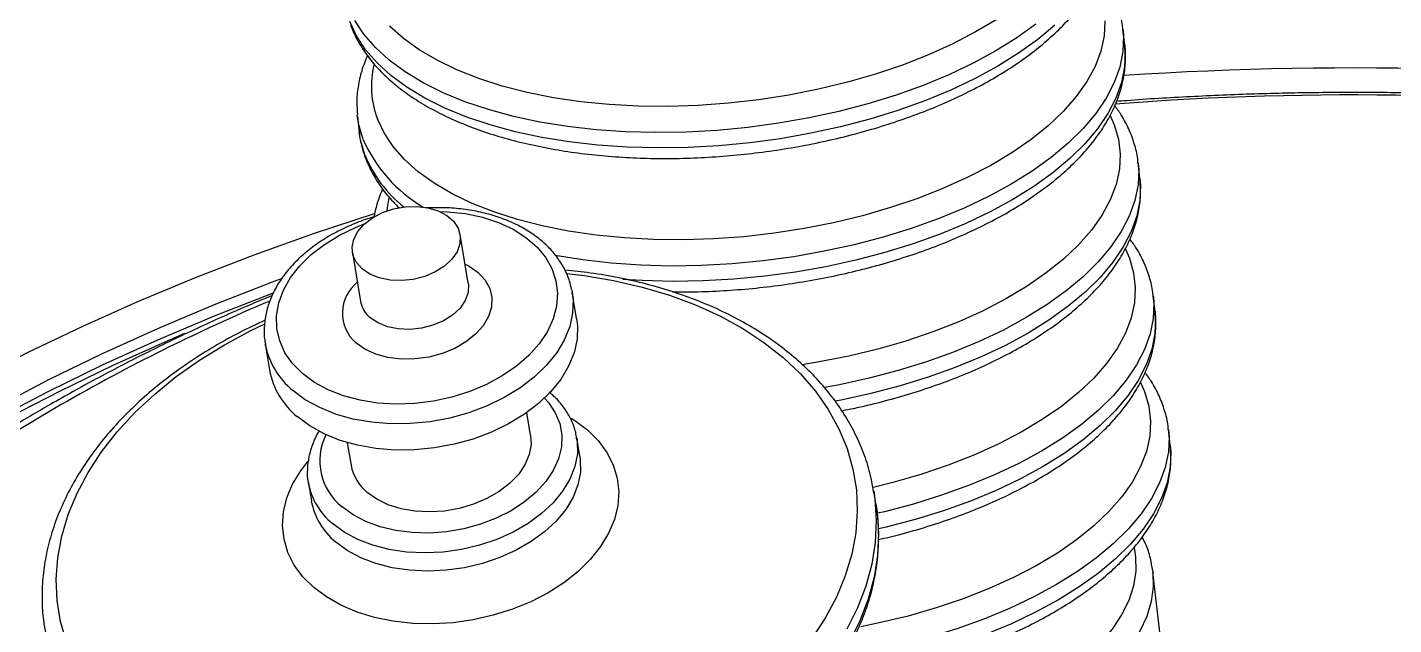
# Model space of a CAD drawing. Header units: millimetres. Extents: x 0 to 6631, y 0 to 4689.
# Drawn here: x 4300.9 to 4495.5, y 2312.9 to 2398 of the extents above; entities that cross this region are included whole.
import ezdxf

# ---------------------------------------------------------------- set-up
doc = ezdxf.new("R2010")
doc.units = ezdxf.units.MM
doc.header["$LTSCALE"] = 13
doc.layers.add('几何体', color=7, linetype='Continuous')

msp = doc.modelspace()

# ---------------------------------------------------------------- linework, layer by layer
at = {"layer": '几何体'}
for p, q in [((4457.22, 2395.48), (4456.97, 2397.67)), ((4456.97, 2397.67), (4456.98, 2397.59)), ((4457.22, 2395.48), (4457.23, 2395.4)), ((4347.95, 2385.28), (4347.92, 2385.53)), ((4347.95, 2385.28), (4348.19, 2383.09)), ((4459.38, 2376.49), (4459.13, 2378.68)), ((4459.13, 2378.68), (4459.14, 2378.6)), ((4459.38, 2376.49), (4459.39, 2376.41)), ((4363.73, 2361.53), (4362.57, 2368.48)), ((4347.22, 2365.91), (4348.38, 2358.96)), ((4378.47, 2360.62), (4378.54, 2360.25)), ((4379.16, 2356.51), (4378.54, 2360.25)), ((4461.54, 2357.5), (4461.29, 2359.69)), ((4461.29, 2359.69), (4461.3, 2359.6)), ((4461.54, 2357.5), (4461.55, 2357.41)), ((4334.8, 2352.92), (4335.43, 2349.19)), ((4334.83, 2352.78), (4334.8, 2352.92)), ((4372.61, 2339.93), (4372.07, 2343.13)), ((4379.61, 2336.94), (4379.18, 2339.53)), ((4379.18, 2339.53), (4379.22, 2339.28)), ((4463.7, 2338.51), (4463.45, 2340.7)), ((4463.45, 2340.7), (4463.46, 2340.61)), ((4346.49, 2338.84), (4347.03, 2335.65)), ((4463.7, 2338.51), (4463.71, 2338.42)), ((4340.95, 2333.13), (4340.93, 2333.25)), ((4340.95, 2333.13), (4341.38, 2330.54)), ((4421.79, 2330.13), (4421.47, 2331.99)), ((4421.47, 2331.99), (4421.52, 2331.69)), ((4421.79, 2330.13), (4421.83, 2329.83)), ((4461.22, 2320.59), (4461.24, 2320.43)), ((4462.87, 2306.09), (4461.24, 2320.43))]:
    msp.add_line(p, q, dxfattribs=at)
at = {"layer": '几何体', "flags": 128}
for points in [[(4447.25, 2398.26), (4444.83, 2396.24), (4442.11, 2394.29), (4439.13, 2392.43), (4435.9, 2390.67), (4432.43, 2389.03), (4428.76, 2387.51), (4424.91, 2386.13), (4420.9, 2384.89), (4416.76, 2383.8), (4412.51, 2382.88), (4408.18, 2382.11), (4403.81, 2381.52), (4399.41, 2381.1), (4395.02, 2380.85), (4390.67, 2380.79), (4386.38, 2380.9), (4382.19, 2381.19), (4378.11, 2381.65), (4374.18, 2382.29), (4370.41, 2383.1), (4366.85, 2384.07), (4363.5, 2385.19), (4360.39, 2386.47), (4357.55, 2387.89), (4354.98, 2389.44), (4352.71, 2391.11), (4350.75, 2392.89), (4349.11, 2394.78), (4347.8, 2396.75), (4346.84, 2398.79)], [(4444.58, 2398.43), (4441.86, 2396.48), (4438.88, 2394.62), (4435.65, 2392.86), (4432.18, 2391.22), (4428.51, 2389.7), (4424.66, 2388.32), (4420.65, 2387.08), (4416.51, 2386), (4412.26, 2385.07), (4407.93, 2384.3), (4403.56, 2383.71), (4399.16, 2383.29), (4394.77, 2383.04), (4390.42, 2382.98), (4386.13, 2383.09), (4381.94, 2383.38), (4377.86, 2383.84), (4373.93, 2384.48), (4370.16, 2385.29), (4366.6, 2386.26), (4363.25, 2387.38), (4360.14, 2388.66), (4357.3, 2390.08), (4354.73, 2391.63), (4352.46, 2393.3), (4350.5, 2395.08), (4348.86, 2396.97), (4347.55, 2398.94)], [(4454.4, 2398.9), (4454.29, 2396.75), (4453.82, 2394.58), (4453, 2392.4), (4451.83, 2390.24), (4450.32, 2388.1), (4448.49, 2386.01), (4446.33, 2383.96), (4443.88, 2381.99), (4441.14, 2380.1), (4438.13, 2378.3), (4434.88, 2376.62), (4431.41, 2375.05), (4427.73, 2373.6), (4423.88, 2372.3), (4419.88, 2371.15), (4415.76, 2370.15), (4411.55, 2369.32), (4407.28, 2368.66), (4402.97, 2368.16), (4398.65, 2367.85), (4394.36, 2367.71), (4390.12, 2367.75), (4385.96, 2367.98), (4381.92, 2368.38), (4378.01, 2368.95), (4374.27, 2369.7), (4370.72, 2370.61), (4367.38, 2371.68), (4364.28, 2372.91), (4361.44, 2374.28), (4358.88, 2375.78), (4356.61, 2377.41), (4354.66, 2379.15), (4353.03, 2380.99), (4351.73, 2382.93), (4350.78, 2384.93), (4350.78, 2384.93)], [(4438.98, 2399.09), (4435.97, 2397.3), (4432.72, 2395.61), (4429.25, 2394.04), (4425.57, 2392.6), (4421.72, 2391.3), (4417.72, 2390.14), (4413.61, 2389.15), (4409.39, 2388.31), (4405.12, 2387.65), (4400.81, 2387.16), (4396.49, 2386.84), (4392.2, 2386.7), (4387.96, 2386.75), (4383.8, 2386.97), (4379.76, 2387.37), (4375.85, 2387.94), (4372.11, 2388.69), (4368.56, 2389.6), (4365.22, 2390.68), (4362.12, 2391.9), (4359.28, 2393.27), (4356.72, 2394.77), (4354.45, 2396.4), (4352.5, 2398.14)], [(4456.98, 2397.59), (4457.05, 2396.7), (4456.96, 2394.51), (4456.51, 2392.3), (4455.71, 2390.09), (4454.57, 2387.88), (4453.1, 2385.7), (4451.29, 2383.56), (4449.16, 2381.46), (4446.74, 2379.44), (4444.02, 2377.49), (4441.04, 2375.63), (4437.81, 2373.87), (4434.34, 2372.23), (4430.67, 2370.71), (4426.82, 2369.33), (4422.81, 2368.09), (4418.67, 2367), (4414.42, 2366.08), (4410.09, 2365.31), (4405.72, 2364.72), (4401.32, 2364.3), (4396.93, 2364.05), (4392.58, 2363.99), (4388.29, 2364.1), (4384.1, 2364.39), (4380.02, 2364.85), (4376.09, 2365.49), (4376.04, 2365.5)], [(4457.23, 2395.4), (4457.3, 2394.51), (4457.2, 2392.32), (4456.76, 2390.11), (4455.96, 2387.9), (4454.82, 2385.69), (4453.34, 2383.51), (4451.54, 2381.37), (4449.41, 2379.27), (4446.99, 2377.25), (4444.27, 2375.3), (4441.29, 2373.44), (4438.06, 2371.68), (4434.59, 2370.04), (4430.92, 2368.52), (4427.07, 2367.14), (4423.06, 2365.9), (4418.92, 2364.81), (4414.67, 2363.88), (4410.34, 2363.12), (4405.97, 2362.53), (4401.57, 2362.11), (4397.18, 2361.86), (4392.83, 2361.8), (4388.54, 2361.91), (4385.74, 2362.08)], [(4348.75, 2381.99), (4348.13, 2384.1), (4347.95, 2385.28)], [(4455.15, 2385.39), (4455.72, 2384.09), (4456.32, 2382.02), (4456.56, 2379.9), (4456.45, 2377.75), (4455.98, 2375.58), (4455.16, 2373.41), (4453.99, 2371.25), (4452.48, 2369.11), (4450.65, 2367.01), (4448.49, 2364.97), (4446.04, 2363), (4443.3, 2361.11), (4440.29, 2359.31), (4437.04, 2357.62), (4433.57, 2356.05), (4429.89, 2354.61), (4426.04, 2353.31), (4422.04, 2352.16), (4417.92, 2351.16), (4413.71, 2350.33), (4411.28, 2349.93)], [(4349, 2379.8), (4348.38, 2381.91), (4348.19, 2383.09)], [(4459.14, 2378.6), (4459.21, 2377.71), (4459.11, 2375.52), (4458.67, 2373.31), (4457.87, 2371.09), (4456.73, 2368.89), (4455.25, 2366.71), (4453.45, 2364.56), (4451.32, 2362.47), (4448.9, 2360.44), (4446.18, 2358.49), (4443.2, 2356.64), (4439.97, 2354.88), (4436.5, 2353.24), (4432.83, 2351.72), (4428.98, 2350.34), (4424.97, 2349.1), (4420.83, 2348.01), (4416.58, 2347.08), (4414.4, 2346.68)], [(4459.39, 2376.41), (4459.46, 2375.51), (4459.36, 2373.33), (4458.92, 2371.12), (4458.12, 2368.9), (4456.98, 2366.7), (4455.5, 2364.52), (4453.7, 2362.37), (4451.57, 2360.28), (4449.15, 2358.25), (4446.43, 2356.3), (4443.45, 2354.44), (4440.22, 2352.69), (4436.75, 2351.05), (4433.08, 2349.53), (4429.23, 2348.15), (4425.22, 2346.91), (4421.08, 2345.82), (4416.83, 2344.89), (4415.98, 2344.73)], [(4348.6, 2363.57), (4347.79, 2364.49), (4347.3, 2365.53), (4347.18, 2366.65), (4347.41, 2367.79), (4347.99, 2368.91), (4348.9, 2369.94), (4350.08, 2370.85), (4351.49, 2371.59), (4353.06, 2372.12), (4354.72, 2372.42), (4356.38, 2372.47), (4357.98, 2372.28), (4359.43, 2371.85), (4360.66, 2371.2), (4361.63, 2370.37), (4362.29, 2369.38), (4362.59, 2368.3), (4362.54, 2367.16), (4362.13, 2366.02), (4361.38, 2364.94), (4360.33, 2363.96), (4359.02, 2363.14), (4357.53, 2362.5), (4355.9, 2362.08), (4354.23, 2361.91), (4352.6, 2361.97), (4351.06, 2362.29), (4349.71, 2362.83), (4348.6, 2363.57)], [(4352.16, 2371.84), (4352.21, 2372.28), (4352.47, 2373.67)], [(4350.31, 2371.43), (4341.76, 2368.6), (4333.19, 2365.54), (4324.82, 2362.3), (4316.64, 2358.9), (4308.68, 2355.33), (4300.93, 2351.61), (4293.42, 2347.73)], [(4359.64, 2371.76), (4360.74, 2371.72), (4363.3, 2371.44), (4365.75, 2370.93), (4368.03, 2370.19), (4370.1, 2369.23), (4371.93, 2368.07), (4373.48, 2366.73), (4374.72, 2365.24), (4375.64, 2363.62), (4376.22, 2361.9), (4376.44, 2360.11), (4376.31, 2358.28), (4375.82, 2356.45), (4374.99, 2354.65), (4373.82, 2352.91), (4372.35, 2351.26), (4370.59, 2349.73), (4368.57, 2348.35), (4366.34, 2347.14), (4363.94, 2346.13), (4361.4, 2345.33), (4358.77, 2344.76), (4356.1, 2344.42), (4353.43, 2344.33), (4350.82, 2344.48), (4348.31, 2344.88), (4345.94, 2345.51), (4343.76, 2346.36), (4341.81, 2347.42), (4340.11, 2348.67), (4340.11, 2348.67)], [(4340.11, 2348.67), (4338.71, 2350.09), (4337.62, 2351.65), (4336.87, 2353.33), (4336.47, 2355.09), (4336.43, 2356.9), (4336.74, 2358.73), (4337.4, 2360.55), (4338.4, 2362.33), (4339.73, 2364.02), (4341.35, 2365.62), (4343.24, 2367.07), (4345.37, 2368.37), (4347.69, 2369.48), (4348.92, 2369.97)], [(4457.31, 2366.4), (4457.88, 2365.1), (4458.48, 2363.03), (4458.72, 2360.91), (4458.61, 2358.76), (4458.14, 2356.59), (4457.32, 2354.42), (4456.15, 2352.26), (4454.64, 2350.12), (4452.81, 2348.02), (4450.65, 2345.98), (4448.2, 2344.01), (4445.46, 2342.12), (4442.45, 2340.32), (4439.2, 2338.63), (4435.73, 2337.06), (4432.05, 2335.62), (4428.2, 2334.32), (4424.2, 2333.17), (4421.37, 2332.46)], [(4363.28, 2364.25), (4363.85, 2363.95), (4365.14, 2363.05), (4366.13, 2361.99), (4366.79, 2360.78), (4367.1, 2359.49), (4367.04, 2358.14), (4366.62, 2356.8), (4365.86, 2355.49), (4364.77, 2354.27), (4363.4, 2353.18), (4361.79, 2352.26), (4360, 2351.53), (4358.09, 2351.03), (4356.12, 2350.76), (4354.16, 2350.74), (4352.28, 2350.98), (4350.54, 2351.45), (4349, 2352.14), (4347.71, 2353.04)], [(4377.75, 2362.93), (4380.24, 2362.63), (4384.43, 2361.93), (4388.48, 2361), (4392.37, 2359.84), (4396.07, 2358.47), (4399.56, 2356.88), (4402.82, 2355.09), (4405.82, 2353.11), (4408.56, 2350.96), (4411.02, 2348.64), (4413.17, 2346.16), (4415, 2343.56), (4416.51, 2340.83), (4417.68, 2338), (4418.51, 2335.09), (4419, 2332.11), (4419.13, 2329.08), (4418.91, 2326.03), (4418.34, 2322.96), (4417.42, 2319.9), (4416.16, 2316.86), (4414.57, 2313.87), (4412.66, 2310.95)], [(4337.06, 2362.17), (4335.81, 2361.7), (4327.53, 2358.46), (4319.45, 2355.06), (4311.59, 2351.49), (4303.95, 2347.77), (4296.54, 2343.89)], [(4363.73, 2361.53), (4363.76, 2361.35), (4363.7, 2360.21), (4363.29, 2359.07), (4362.55, 2357.99), (4361.49, 2357.01), (4360.19, 2356.19), (4358.69, 2355.55), (4357.07, 2355.14), (4355.4, 2354.96), (4353.76, 2355.03), (4352.23, 2355.34), (4350.88, 2355.88), (4349.77, 2356.63)], [(4335.89, 2360.1), (4335.81, 2360.07), (4327.53, 2356.83), (4319.45, 2353.43), (4311.59, 2349.86), (4303.95, 2346.14), (4296.54, 2342.26)], [(4378.54, 2360.25), (4378.65, 2359.21), (4378.59, 2357.29), (4378.17, 2355.36), (4377.39, 2353.45), (4376.27, 2351.59), (4374.83, 2349.81), (4373.1, 2348.15), (4371.09, 2346.62), (4368.85, 2345.25), (4366.4, 2344.08), (4363.8, 2343.1), (4361.08, 2342.35), (4358.29, 2341.83), (4355.47, 2341.56), (4352.67, 2341.53), (4349.93, 2341.75), (4347.31, 2342.21), (4344.84, 2342.91), (4342.57, 2343.83), (4340.52, 2344.96), (4338.74, 2346.28)], [(4461.3, 2359.6), (4461.37, 2358.71), (4461.27, 2356.53), (4460.83, 2354.32), (4460.03, 2352.1), (4458.89, 2349.9), (4457.41, 2347.72), (4455.61, 2345.57), (4453.48, 2343.48), (4451.06, 2341.45), (4448.34, 2339.5), (4445.36, 2337.64), (4442.13, 2335.89), (4438.66, 2334.25), (4434.99, 2332.73), (4431.14, 2331.35), (4427.13, 2330.11), (4422.99, 2329.02), (4421.99, 2328.79)], [(4379.16, 2356.51), (4379.28, 2355.48), (4379.22, 2353.56), (4378.79, 2351.62), (4378.02, 2349.71), (4376.9, 2347.85), (4375.46, 2346.08), (4373.72, 2344.41), (4371.72, 2342.88), (4369.47, 2341.52), (4367.03, 2340.34), (4364.43, 2339.36), (4361.71, 2338.61), (4358.91, 2338.09), (4356.09, 2337.82), (4353.29, 2337.79), (4350.56, 2338.01), (4347.94, 2338.47), (4345.47, 2339.17), (4343.19, 2340.09), (4341.15, 2341.22), (4339.37, 2342.55)], [(4461.55, 2357.41), (4461.62, 2356.52), (4461.52, 2354.33), (4461.08, 2352.13), (4460.28, 2349.91), (4459.14, 2347.71), (4457.66, 2345.53), (4455.86, 2343.38), (4453.73, 2341.29), (4451.31, 2339.26), (4448.59, 2337.31), (4445.61, 2335.45), (4442.37, 2333.7), (4438.91, 2332.05), (4435.24, 2330.54), (4431.39, 2329.15), (4427.38, 2327.92), (4423.24, 2326.83), (4422.15, 2326.57)], [(4315.61, 2297.54), (4313.15, 2299.86), (4311, 2302.33), (4309.17, 2304.94), (4307.66, 2307.66), (4306.49, 2310.49), (4305.66, 2313.41), (4305.17, 2316.39), (4305.04, 2319.41), (4305.26, 2322.47), (4305.83, 2325.54), (4306.75, 2328.6), (4308.01, 2331.64), (4309.6, 2334.62), (4311.51, 2337.55), (4313.74, 2340.39), (4316.26, 2343.13), (4319.07, 2345.76), (4322.14, 2348.25), (4325.46, 2350.6), (4329.01, 2352.78), (4332.76, 2354.79), (4334.66, 2355.71)], [(4323.31, 2354.37), (4320.95, 2353.36), (4313.11, 2349.83), (4305.49, 2346.15), (4298.1, 2342.31)], [(4459.47, 2347.41), (4460.04, 2346.11), (4460.64, 2344.04), (4460.88, 2341.92), (4460.77, 2339.77), (4460.3, 2337.6), (4459.48, 2335.43), (4458.31, 2333.26), (4456.8, 2331.13), (4454.97, 2329.03), (4452.81, 2326.99), (4450.36, 2325.01), (4447.62, 2323.12), (4444.61, 2321.33), (4441.36, 2319.64), (4437.89, 2318.07), (4434.21, 2316.63), (4430.36, 2315.33), (4426.36, 2314.17), (4422.24, 2313.18), (4419.64, 2312.64)], [(4374.59, 2345.19), (4375.16, 2344.56), (4376.12, 2343.11), (4376.76, 2341.56), (4377.05, 2339.92), (4376.99, 2338.25), (4376.58, 2336.56), (4375.83, 2334.9), (4374.76, 2333.3), (4373.38, 2331.79), (4371.72, 2330.4), (4369.82, 2329.16), (4367.72, 2328.1), (4365.46, 2327.24), (4363.08, 2326.59), (4360.63, 2326.16), (4358.17, 2325.98), (4355.74, 2326.04), (4353.4, 2326.33), (4351.18, 2326.86), (4349.15, 2327.61), (4347.33, 2328.57), (4345.76, 2329.71)], [(4305.74, 2344.27), (4299.09, 2340.29)], [(4378.39, 2342.34), (4378.9, 2342.02), (4380.72, 2340.66), (4382.25, 2339.13), (4383.47, 2337.46), (4384.37, 2335.68), (4384.94, 2333.81), (4385.15, 2331.87), (4385.02, 2329.9), (4384.54, 2327.92), (4383.72, 2325.96), (4382.57, 2324.05), (4381.11, 2322.23), (4379.36, 2320.5), (4377.35, 2318.91), (4375.1, 2317.47), (4372.64, 2316.21), (4370.02, 2315.14), (4367.28, 2314.28), (4364.44, 2313.63), (4361.56, 2313.22), (4358.67, 2313.05), (4355.82, 2313.12), (4353.05, 2313.42), (4350.39, 2313.96), (4347.9, 2314.72), (4345.6, 2315.7), (4343.52, 2316.88), (4341.71, 2318.24), (4341.71, 2318.24)], [(4379.22, 2339.28), (4379.25, 2339.03), (4379.26, 2337.24), (4378.91, 2335.45), (4378.21, 2333.66), (4377.17, 2331.93), (4375.82, 2330.28), (4374.17, 2328.74), (4372.26, 2327.35), (4370.12, 2326.12), (4367.79, 2325.08), (4365.32, 2324.25), (4362.75, 2323.64), (4360.14, 2323.28), (4357.52, 2323.15), (4354.94, 2323.27), (4352.47, 2323.64), (4350.13, 2324.24), (4347.98, 2325.06), (4346.05, 2326.1), (4344.39, 2327.32)], [(4372.61, 2339.93), (4372.67, 2338.59), (4372.41, 2337.14), (4371.8, 2335.7), (4370.86, 2334.32), (4369.62, 2333.03), (4368.12, 2331.88), (4366.39, 2330.88), (4364.48, 2330.07), (4362.44, 2329.48), (4360.33, 2329.11), (4358.21, 2328.98), (4356.13, 2329.08), (4354.15, 2329.43), (4352.32, 2330), (4350.7, 2330.79), (4349.33, 2331.77)], [(4463.46, 2340.61), (4463.53, 2339.72), (4463.43, 2337.53), (4462.99, 2335.32), (4462.19, 2333.11), (4461.05, 2330.91), (4459.57, 2328.72), (4457.77, 2326.58), (4455.64, 2324.49), (4453.22, 2322.46), (4450.5, 2320.51), (4447.52, 2318.65), (4444.29, 2316.9), (4440.82, 2315.25), (4437.15, 2313.74), (4433.3, 2312.35), (4429.29, 2311.11), (4425.15, 2310.03), (4420.9, 2309.1), (4419.92, 2308.91)], [(4463.71, 2338.42), (4463.77, 2337.53), (4463.68, 2335.34), (4463.24, 2333.13), (4462.44, 2330.92), (4461.3, 2328.71), (4459.82, 2326.53), (4458.02, 2324.39), (4455.89, 2322.3), (4453.47, 2320.27), (4450.75, 2318.32), (4447.77, 2316.46), (4444.53, 2314.7), (4441.07, 2313.06), (4437.4, 2311.55), (4433.55, 2310.16), (4429.54, 2308.92), (4425.4, 2307.84), (4421.15, 2306.91), (4419.83, 2306.66)], [(4341.71, 2318.24), (4340.18, 2319.76), (4338.95, 2321.43), (4338.05, 2323.21), (4337.49, 2325.09), (4337.28, 2327.03), (4337.41, 2329), (4337.89, 2330.98), (4338.71, 2332.94), (4339.86, 2334.84), (4340.88, 2336.17)], [(4379.61, 2336.94), (4379.68, 2336.44), (4379.69, 2334.65), (4379.34, 2332.86), (4378.65, 2331.07), (4377.61, 2329.34), (4376.25, 2327.69), (4374.6, 2326.15), (4372.69, 2324.76), (4370.55, 2323.53), (4368.23, 2322.49), (4365.76, 2321.66), (4363.19, 2321.05), (4360.57, 2320.69), (4357.95, 2320.56), (4355.38, 2320.68), (4352.9, 2321.05), (4350.56, 2321.65), (4348.41, 2322.47), (4346.49, 2323.51), (4344.82, 2324.73)], [(4421.52, 2331.69), (4421.64, 2330.82), (4421.84, 2327.75), (4421.69, 2324.65), (4421.2, 2321.54), (4420.36, 2318.42), (4419.17, 2315.33), (4417.66, 2312.28)], [(4421.83, 2329.83), (4421.95, 2328.97), (4422.15, 2325.9), (4422, 2322.8), (4421.51, 2319.68), (4420.67, 2316.57), (4419.48, 2313.47), (4417.97, 2310.42)], [(4458.55, 2323.87), (4458.76, 2322.58), (4458.8, 2320.54), (4458.48, 2318.47), (4457.8, 2316.4), (4456.78, 2314.33), (4455.43, 2312.28), (4453.74, 2310.27), (4451.73, 2308.31), (4449.42, 2306.41), (4446.83, 2304.6), (4443.97, 2302.88), (4440.87, 2301.27), (4437.54, 2299.77), (4434.02, 2298.4), (4430.32, 2297.18), (4426.48, 2296.1), (4422.53, 2295.18), (4422.51, 2295.17)], [(4461.24, 2320.43), (4461.24, 2320.41), (4461.29, 2318.33), (4461, 2316.23), (4460.35, 2314.12), (4459.36, 2312.01), (4458.03, 2309.92), (4456.37, 2307.86), (4454.4, 2305.85), (4452.12, 2303.91), (4449.56, 2302.04), (4446.72, 2300.26), (4443.64, 2298.58), (4440.33, 2297.01), (4436.81, 2295.57), (4433.12, 2294.26), (4429.27, 2293.1), (4425.29, 2292.09), (4422.58, 2291.5)]]:
    msp.add_lwpolyline(points, dxfattribs=at)
at = {"layer": '几何体'}
for centre, radius, start, end in [((4362.93, 2389.55), 13, 166.1418, 200.82), ((4489.98, 1895.03), 497.15, 82.7182, 93.7955), ((4489.98, 1939.94), 448.4, 83.4742, 94.3632), ((4368.15, 2390.62), 21.23, 203.9877, 239.128), ((4366.13, 2386.84), 18.52, 202.3236, 231.2302), ((4351.47, 2357.27), 5.66, 128.7831, 228.3766), ((4442.57, 2105.89), 274.85, 112.9627, 119.8562), ((4352.21, 2359.65), 3.89, 190.2986, 231.0646), ((4345.89, 2355.02), 11.29, 191.4356, 230.6998), ((4346.5, 2351.27), 11.27, 190.6422, 230.721), ((4350.99, 2336.29), 8.41, 154.0026, 231.5056), ((4353.41, 2336.81), 6.48, 190.305, 231.0582), ((4350.59, 2334.93), 9.81, 190.5614, 230.8018), ((4351.02, 2332.34), 9.81, 190.4252, 230.8055)]:
    msp.add_arc(centre, radius, start, end, dxfattribs=at)
for points, knots in [([(4346.97, 2398.25), (4347.13, 2397.84), (4347.59, 2396.73), (4348.57, 2394.99), (4349.99, 2393.04), (4351.71, 2391.19), (4353.72, 2389.43), (4356.01, 2387.79), (4358.57, 2386.27), (4361.37, 2384.88), (4364.41, 2383.64), (4367.64, 2382.54), (4371.06, 2381.6), (4374.65, 2380.82), (4378.37, 2380.19), (4382.23, 2379.72), (4386.18, 2379.42), (4390.21, 2379.28), (4394.29, 2379.3), (4398.42, 2379.48), (4402.55, 2379.82), (4406.67, 2380.32), (4410.76, 2380.98), (4414.79, 2381.79), (4418.74, 2382.75), (4422.59, 2383.85), (4426.31, 2385.09), (4429.9, 2386.46), (4433.31, 2387.95), (4436.55, 2389.57), (4439.59, 2391.3), (4442.4, 2393.13), (4444.99, 2395.07), (4447.32, 2397.09), (4449.38, 2399.2), (4451.15, 2401.39), (4452.62, 2403.63), (4453.76, 2405.92), (4454.58, 2408.22), (4455.06, 2410.52), (4455.22, 2412.58), (4455.09, 2413.85), (4455.04, 2414.37)], [0, 0, 0, 0, 0.01389, 0.038005, 0.062383, 0.087183, 0.112382, 0.137896, 0.163616, 0.189441, 0.215296, 0.241127, 0.266916, 0.292659, 0.318354, 0.344007, 0.369625, 0.395212, 0.420777, 0.446326, 0.471864, 0.4974, 0.522937, 0.548481, 0.574038, 0.599614, 0.625217, 0.650854, 0.676532, 0.702259, 0.728041, 0.753883, 0.779784, 0.805737, 0.831715, 0.857648, 0.883445, 0.908986, 0.93415, 0.958859, 0.983127, 1, 1, 1, 1]), ([(4456.95, 2397.57), (4456.94, 2397.79), (4456.88, 2398.74), (4456.45, 2400.4), (4455.67, 2402.51), (4454.73, 2404.31), (4453.95, 2405.36), (4453.64, 2405.78)], [0, 0, 0, 0, 0.0747566, 0.3265054, 0.5783478, 0.8322269, 1, 1, 1, 1]), ([(4349.37, 2393.98), (4349.07, 2393.25), (4348.48, 2391.76), (4347.99, 2389.49), (4347.79, 2387.41), (4347.9, 2386.12), (4347.95, 2385.57)], [0, 0, 0, 0, 0.265686, 0.538545, 0.806465, 1, 1, 1, 1]), ([(4392.8, 2360.31), (4394.02, 2360.31), (4396.59, 2360.3), (4400.58, 2360.49), (4404.71, 2360.83), (4408.83, 2361.33), (4412.92, 2361.99), (4416.95, 2362.8), (4420.9, 2363.76), (4424.75, 2364.86), (4428.47, 2366.09), (4432.06, 2367.46), (4435.47, 2368.96), (4438.71, 2370.57), (4441.75, 2372.3), (4444.56, 2374.14), (4447.15, 2376.07), (4449.48, 2378.1), (4451.54, 2380.21), (4453.31, 2382.4), (4454.78, 2384.64), (4455.92, 2386.93), (4456.74, 2389.23), (4457.22, 2391.53), (4457.38, 2393.59), (4457.25, 2394.86), (4457.2, 2395.38)], [0, 0, 0, 0, 0.038076, 0.080505, 0.122917, 0.165324, 0.207734, 0.250155, 0.292598, 0.335073, 0.377593, 0.420168, 0.462812, 0.505536, 0.548353, 0.591269, 0.634285, 0.677385, 0.720526, 0.763593, 0.806436, 0.848852, 0.890641, 0.931677, 0.971979, 1, 1, 1, 1]), ([(4542.05, 2385.66), (4541.17, 2385.77), (4537.32, 2386.24), (4530.42, 2386.9), (4521.36, 2387.64), (4512.26, 2388.17), (4503.13, 2388.53), (4493.99, 2388.7), (4484.84, 2388.69), (4475.7, 2388.5), (4466.58, 2388.1), (4460.02, 2387.73), (4456.52, 2387.44), (4456.04, 2387.4)], [0, 0, 0, 0, 0.030876, 0.136689, 0.242495, 0.348294, 0.454089, 0.559882, 0.665674, 0.771466, 0.87726, 0.983057, 1, 1, 1, 1]), ([(4459.11, 2378.58), (4459.1, 2378.8), (4459.04, 2379.75), (4458.61, 2381.41), (4457.83, 2383.51), (4456.88, 2385.33), (4456.09, 2386.4), (4455.76, 2386.84)], [0, 0, 0, 0, 0.074278, 0.324414, 0.574643, 0.826896, 1, 1, 1, 1]), ([(4348.2, 2383.38), (4348.2, 2383.18), (4348.25, 2382.25), (4348.58, 2380.86), (4349.09, 2379.29), (4349.75, 2377.74), (4350.73, 2376), (4352.14, 2374.05), (4353.3, 2372.85), (4353.89, 2372.25)], [0, 0, 0, 0, 0.048361, 0.228092, 0.343404, 0.44832, 0.630482, 0.814623, 1, 1, 1, 1]), ([(4416.89, 2343.39), (4417.63, 2343.53), (4419.71, 2343.94), (4423.06, 2344.77), (4426.91, 2345.86), (4430.63, 2347.1), (4434.22, 2348.47), (4437.63, 2349.97), (4440.87, 2351.58), (4443.91, 2353.31), (4446.72, 2355.15), (4449.31, 2357.08), (4451.64, 2359.11), (4453.7, 2361.22), (4455.47, 2363.4), (4456.94, 2365.65), (4458.08, 2367.93), (4458.9, 2370.24), (4459.38, 2372.54), (4459.54, 2374.6), (4459.41, 2375.87), (4459.36, 2376.39)], [0, 0, 0, 0, 0.029987, 0.084891, 0.139838, 0.194842, 0.249919, 0.305083, 0.360353, 0.415741, 0.471258, 0.526904, 0.582659, 0.638467, 0.69418, 0.749601, 0.804472, 0.858532, 0.911616, 0.963751, 1, 1, 1, 1]), ([(4351.53, 2374.99), (4351.23, 2374.25), (4350.68, 2372.91), (4350.41, 2371.54), (4350.29, 2370.91)], [0, 0, 0, 0, 0.544674, 1, 1, 1, 1]), ([(4378.42, 2360.66), (4378.34, 2361.05), (4378.14, 2362.04), (4377.47, 2363.57), (4376.46, 2365.2), (4375.17, 2366.71), (4373.61, 2368.08), (4371.81, 2369.28), (4369.78, 2370.31), (4367.57, 2371.13), (4365.19, 2371.75), (4362.7, 2372.14), (4360.19, 2372.33), (4358.51, 2372.27), (4357.71, 2372.25)], [0, 0, 0, 0, 0.05323, 0.137049, 0.221141, 0.305992, 0.391838, 0.478651, 0.566211, 0.654241, 0.742498, 0.830802, 0.919073, 1, 1, 1, 1]), ([(4350.3, 2370.96), (4350.1, 2370.91), (4349.05, 2370.63), (4347.24, 2369.92), (4344.91, 2368.84), (4342.75, 2367.57), (4340.78, 2366.14), (4339.05, 2364.55), (4337.56, 2362.85), (4336.35, 2361.04), (4335.45, 2359.16), (4334.87, 2357.23), (4334.63, 2355.31), (4334.63, 2353.81), (4334.82, 2352.99), (4334.87, 2352.77)], [0, 0, 0, 0, 0.020307, 0.107221, 0.194247, 0.281416, 0.368738, 0.45618, 0.543606, 0.630789, 0.717412, 0.803135, 0.887732, 0.971237, 1, 1, 1, 1]), ([(4461.27, 2359.59), (4461.26, 2359.8), (4461.2, 2360.76), (4460.77, 2362.42), (4459.99, 2364.52), (4459.05, 2366.33), (4458.27, 2367.38), (4457.96, 2367.8)], [0, 0, 0, 0, 0.074757, 0.326505, 0.578348, 0.832227, 1, 1, 1, 1]), ([(4421.5, 2331.66), (4421.38, 2332.38), (4421.11, 2334.08), (4420.32, 2336.69), (4419.18, 2339.5), (4417.73, 2342.22), (4416, 2344.82), (4413.98, 2347.31), (4411.69, 2349.66), (4409.14, 2351.87), (4406.33, 2353.93), (4403.29, 2355.81), (4400.03, 2357.51), (4396.57, 2359.02), (4392.93, 2360.33), (4389.12, 2361.44), (4385.18, 2362.34), (4381.32, 2363.01), (4378.73, 2363.27), (4377.54, 2363.39)], [0, 0, 0, 0, 0.042798, 0.101989, 0.161208, 0.220553, 0.280103, 0.339909, 0.399986, 0.460323, 0.520888, 0.581634, 0.642516, 0.703489, 0.764516, 0.825571, 0.886628, 0.947676, 1, 1, 1, 1]), ([(4335.81, 2359.79), (4334.36, 2359.19), (4330.42, 2357.55), (4324.2, 2354.71), (4317.13, 2351.28), (4310.33, 2347.75), (4306, 2345.3), (4303.87, 2344.09)], [0, 0, 0, 0, 0.127869, 0.347504, 0.567186, 0.786912, 1, 1, 1, 1]), ([(4422.14, 2325.05), (4423.17, 2325.29), (4425.51, 2325.84), (4429.07, 2326.87), (4432.79, 2328.11), (4436.37, 2329.48), (4439.79, 2330.98), (4443.03, 2332.59), (4446.07, 2334.32), (4448.88, 2336.15), (4451.47, 2338.09), (4453.8, 2340.12), (4455.86, 2342.23), (4457.63, 2344.41), (4459.1, 2346.66), (4460.24, 2348.94), (4461.06, 2351.25), (4461.54, 2353.55), (4461.7, 2355.6), (4461.57, 2356.87), (4461.52, 2357.39)], [0, 0, 0, 0, 0.044433, 0.101809, 0.159245, 0.216757, 0.27436, 0.332073, 0.38991, 0.447882, 0.505988, 0.564208, 0.622483, 0.680659, 0.738531, 0.795828, 0.852277, 0.907708, 0.962149, 1, 1, 1, 1]), ([(4334.79, 2356.27), (4333.58, 2355.7), (4331.1, 2354.54), (4327.55, 2352.57), (4324.13, 2350.42), (4320.91, 2348.12), (4317.9, 2345.67), (4315.14, 2343.09), (4312.62, 2340.4), (4310.37, 2337.6), (4308.4, 2334.72), (4306.72, 2331.76), (4305.34, 2328.75), (4304.27, 2325.7), (4303.52, 2322.64), (4303.09, 2319.57), (4302.98, 2316.53), (4303.13, 2313.87), (4303.44, 2312.24), (4303.56, 2311.61)], [0, 0, 0, 0, 0.0581599, 0.1188064, 0.1794841, 0.240191, 0.300921, 0.3616603, 0.4223842, 0.4830624, 0.5436551, 0.6041141, 0.6643866, 0.7244222, 0.7841823, 0.8436506, 0.9028417, 0.9618047, 1, 1, 1, 1]), ([(4463.43, 2340.59), (4463.42, 2340.81), (4463.36, 2341.77), (4462.93, 2343.42), (4462.15, 2345.53), (4461.21, 2347.33), (4460.43, 2348.39), (4460.12, 2348.81)], [0, 0, 0, 0, 0.074757, 0.326505, 0.578348, 0.832227, 1, 1, 1, 1]), ([(4379.18, 2339.24), (4379.15, 2339.53), (4379.06, 2340.4), (4378.56, 2341.79), (4377.73, 2343.37), (4376.64, 2344.82), (4375.71, 2345.64), (4375.26, 2346.05)], [0, 0, 0, 0, 0.110541, 0.33445, 0.558287, 0.783814, 1, 1, 1, 1]), ([(4303.87, 2344.09), (4302.72, 2343.42), (4299.41, 2341.49), (4294.1, 2338.19), (4288.02, 2334.15), (4282.19, 2329.98), (4276.6, 2325.69), (4271.27, 2321.29), (4266.19, 2316.78), (4261.39, 2312.16), (4256.86, 2307.45), (4252.62, 2302.64), (4248.66, 2297.74), (4244.99, 2292.76), (4241.62, 2287.71), (4238.55, 2282.59), (4235.79, 2277.42), (4233.34, 2272.19), (4231.2, 2266.91), (4229.37, 2261.6), (4227.86, 2256.25), (4226.65, 2250.88), (4225.8, 2245.49), (4225.34, 2241.73), (4225.25, 2239.76), (4225.24, 2239.59)], [0, 0, 0, 0, 0.024568, 0.0711595, 0.1177586, 0.1643583, 0.2109543, 0.2575418, 0.3041153, 0.350668, 0.3971923, 0.4436795, 0.4901204, 0.5365049, 0.582823, 0.629065, 0.6752222, 0.7212874, 0.7672561, 0.8131269, 0.858902, 0.9045876, 0.9501944, 0.9957366, 1, 1, 1, 1]), ([(4342.5, 2340.52), (4342.48, 2340.49), (4342.07, 2339.91), (4341.55, 2338.68), (4340.97, 2336.87), (4340.79, 2335.05), (4340.78, 2333.84), (4340.92, 2333.27), (4340.92, 2333.27)], [0, 0, 0, 0, 0.011907, 0.264089, 0.513184, 0.758362, 0.999815, 1, 1, 1, 1]), ([(4420.09, 2305.18), (4421.2, 2305.39), (4423.66, 2305.87), (4427.38, 2306.78), (4431.23, 2307.88), (4434.95, 2309.12), (4438.53, 2310.49), (4441.95, 2311.98), (4445.19, 2313.6), (4448.23, 2315.33), (4451.04, 2317.16), (4453.63, 2319.1), (4455.96, 2321.12), (4458.02, 2323.24), (4459.79, 2325.42), (4461.26, 2327.66), (4462.4, 2329.95), (4463.22, 2332.25), (4463.69, 2334.55), (4463.86, 2336.61), (4463.73, 2337.88), (4463.68, 2338.4)], [0, 0, 0, 0, 0.044595, 0.098673, 0.152793, 0.206968, 0.261215, 0.315549, 0.369986, 0.42454, 0.479221, 0.534029, 0.588945, 0.643912, 0.698786, 0.753373, 0.807417, 0.860662, 0.912947, 0.964297, 1, 1, 1, 1]), ([(4314.83, 2291.56), (4315.29, 2291.17), (4316.63, 2290.04), (4319.03, 2288.32), (4322.09, 2286.44), (4325.36, 2284.75), (4328.83, 2283.25), (4332.48, 2281.95), (4336.29, 2280.85), (4340.24, 2279.96), (4344.31, 2279.29), (4348.47, 2278.83), (4352.71, 2278.59), (4356.99, 2278.57), (4361.31, 2278.77), (4365.64, 2279.19), (4369.94, 2279.82), (4374.22, 2280.67), (4378.43, 2281.72), (4382.56, 2282.98), (4386.59, 2284.43), (4390.49, 2286.07), (4394.25, 2287.89), (4397.84, 2289.89), (4401.25, 2292.05), (4404.46, 2294.36), (4407.45, 2296.82), (4410.21, 2299.4), (4412.71, 2302.1), (4414.95, 2304.9), (4416.9, 2307.79), (4418.56, 2310.75), (4419.92, 2313.76), (4420.98, 2316.81), (4421.71, 2319.88), (4422.13, 2322.94), (4422.21, 2325.98), (4422.1, 2328.28), (4421.86, 2329.53), (4421.81, 2329.81)], [0, 0, 0, 0, 0.014997, 0.042832, 0.070717, 0.098663, 0.12665, 0.154661, 0.182684, 0.210708, 0.238727, 0.266739, 0.294743, 0.322739, 0.35073, 0.378716, 0.406701, 0.434686, 0.462675, 0.490669, 0.518672, 0.546685, 0.574711, 0.602751, 0.630805, 0.658873, 0.686951, 0.715033, 0.743107, 0.771159, 0.79917, 0.827119, 0.854979, 0.882729, 0.910351, 0.937838, 0.965198, 0.992454, 1, 1, 1, 1]), ([(4461.2, 2320.61), (4461.1, 2321.21), (4460.91, 2322.5), (4460.38, 2324.11), (4459.88, 2325.08), (4459.71, 2325.4)], [0, 0, 0, 0, 0.36084, 0.787641, 1, 1, 1, 1])]:
    msp.add_open_spline(points, degree=3, knots=knots, dxfattribs=at)

doc.saveas('drawing.dxf')
